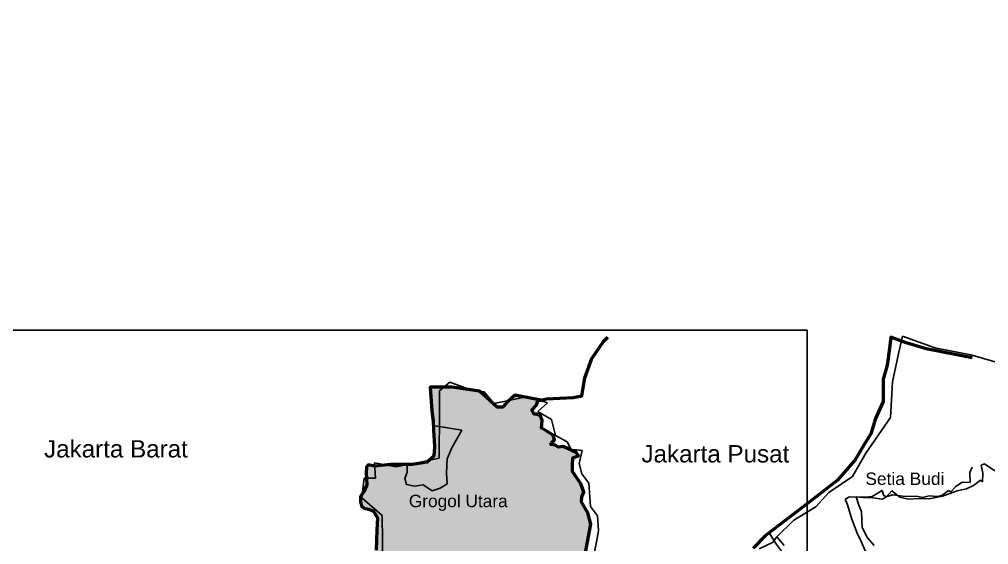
# Model space of a CAD drawing. Header units: millimetres. Extents: x 732789 to 734367, y 13383 to 14017.
# Drawn here: x 733152.58 to 733184.82, y 13776.81 to 13794.3 of the extents above; entities that cross this region are included whole.
import ezdxf

# ---------------------------------------------------------------- set-up
doc = ezdxf.new("R2010")
doc.units = ezdxf.units.MM
for name, pattern in [('ACAD_ISO14W100', [24, 12, -3, 0, -3, 0, -3, 0, -3]), ('HIDDEN', [0.375, 0.25, -0.125]), ('PHANTOM2', [1.25, 0.625, -0.125, 0.125, -0.125, 0.125, -0.125])]:
    doc.linetypes.add(name, pattern=pattern)
doc.layers.add('Batas Desa', color=7, linetype='ACAD_ISO14W100')
doc.layers.add('Batas Wilayah', color=7, linetype='PHANTOM2')
doc.styles.get("Standard").update_dxf_attribs({"font": 'arial.ttf'})
picture_1 = doc.add_image_def('image1.png', size_in_pixel=(591, 835))

msp = doc.modelspace()

# ---------------------------------------------------------------- hatches: boundary and pattern name
at = {"layer": 'Batas Wilayah', "true_color": 0xffff00}
h = msp.add_hatch(color=2, dxfattribs=at)
h.dxf.hatch_style = 1
h.paths.add_polyline_path([(733171.362, 13776.303), (733171.511, 13777.077), (733171.584, 13777.486), (733171.488, 13777.873), (733171.269, 13778.223), (733171.286, 13778.402), (733171.348, 13778.553), (733171.252, 13778.833), (733170.977, 13779.25), (733170.972, 13779.452), (733170.988, 13779.699), (733171.179, 13779.771), (733171.101, 13779.878), (733170.669, 13780.08), (733170.512, 13780.057), (733170.394, 13780.124), (733170.254, 13780.147), (733170.276, 13780.197), (733170.371, 13780.298), (733170.327, 13780.455), (733170.124, 13780.592), (733169.945, 13780.693), (733169.961, 13780.945), (733169.911, 13781.102), (733169.782, 13781.152), (733169.703, 13781.152), (733169.625, 13781.292), (733169.782, 13781.455), (733169.821, 13781.601), (733169.919, 13781.622), (733169.521, 13781.696), (733169.061, 13781.783), (733168.783, 13781.532), (733168.651, 13781.392), (733168.474, 13781.39), (733167.88, 13781.923), (733166.969, 13782.051), (733166.331, 13782.055), (733166.244, 13782.055), (733166.295, 13781.263), (733166.343, 13780.916), (733166.347, 13780.631), (733166.381, 13780.079), (733166.36, 13779.757), (733166.136, 13779.553), (733165.643, 13779.477), (733164.922, 13779.477), (733164.383, 13779.428), (733164.175, 13779.464), (733164.127, 13779.388), (733164.111, 13779.196), (733164.133, 13778.803), (733164.031, 13778.579), (733163.928, 13778.413), (733163.928, 13778.234), (733163.96, 13778.106), (733164.05, 13778.023), (733164.184, 13777.991), (733164.357, 13777.921), (733164.485, 13777.697), (733164.466, 13777.294), (733164.442, 13776.624), (733164.443, 13776.551), (733164.563, 13776.499), (733165.688, 13775.784), (733165.953, 13774.929), (733165.978, 13774.52), (733166.431, 13774.48), (733167.036, 13774.516), (733167.628, 13774.726), (733167.898, 13774.85), (733168.031, 13774.798), (733168.201, 13774.887), (733168.41, 13774.915), (733168.527, 13774.867), (733168.709, 13775.136), (733168.966, 13775.705), (733169.208, 13775.584), (733169.345, 13775.512), (733169.526, 13775.576), (733169.977, 13775.56), (733170.602, 13775.669), (733170.977, 13775.641), (733171.269, 13775.697)])
h.paths.add_polyline_path([(733167.365, 13777.31), (733167.852, 13778.164), (733168.388, 13778.532), (733168.69, 13778.968), (733169.377, 13779.085), (733169.98, 13778.683), (733169.947, 13778.298), (733169.612, 13777.946), (733169.226, 13777.595), (733168.908, 13777.126), (733168.505, 13776.707), (733167.785, 13776.808)], flags=16)
h.paths.add_polyline_path([(733171.375, 13774.393), (733171.369, 13774.967), (733171.24, 13775.504), (733171.269, 13775.697), (733170.977, 13775.641), (733170.602, 13775.669), (733169.977, 13775.56), (733169.526, 13775.576), (733169.345, 13775.512), (733169.208, 13775.584), (733168.966, 13775.705), (733168.709, 13775.136), (733168.527, 13774.867), (733168.41, 13774.915), (733168.201, 13774.887), (733168.031, 13774.798), (733167.898, 13774.85), (733167.628, 13774.726), (733167.036, 13774.516), (733166.431, 13774.48), (733165.978, 13774.52), (733166.001, 13774.134), (733166.387, 13773.966), (733167.881, 13773.966), (733168.002, 13773.388), (733167.447, 13772.979), (733166.797, 13772.955), (733166.652, 13772.642), (733165.736, 13772.594), (733165.712, 13772.257), (733165.423, 13771.703), (733165.394, 13770.638), (733165.523, 13770.653), (733165.781, 13770.653), (733166.091, 13770.652), (733166.613, 13770.807), (733167.129, 13770.91), (733167.273, 13770.788), (733167.367, 13770.882), (733167.561, 13770.918), (733167.67, 13771.082), (733167.743, 13771.318), (733167.991, 13771.469), (733168.21, 13771.459), (733168.483, 13771.659), (733168.525, 13771.792), (733168.659, 13771.804), (733168.847, 13771.701), (733169.258, 13772.252), (733169.478, 13772.594), (733169.72, 13772.824), (733169.908, 13772.757), (733170.32, 13772.751), (733170.459, 13772.909), (733170.653, 13773.042), (733170.81, 13772.987), (733171.125, 13772.866), (733171.168, 13773.108), (733171.17, 13773.309), (733171.129, 13773.553), (733171.14, 13773.577), (733171.091, 13773.644)])
h.paths.add_polyline_path([(733166.979, 13769.542), (733167.131, 13769.709), (733166.998, 13769.911), (733166.907, 13770.066), (733166.968, 13770.157), (733166.885, 13770.274), (733167.067, 13770.353), (733167.179, 13770.695), (733167.273, 13770.788), (733167.129, 13770.91), (733166.613, 13770.807), (733166.091, 13770.652), (733165.781, 13770.653), (733165.523, 13770.653), (733165.394, 13770.638), (733165.374, 13769.937), (733165.615, 13768.516), (733165.23, 13767.842), (733165.16, 13766.915), (733164.949, 13766.629), (733164.789, 13766.448), (733164.823, 13766.423), (733164.985, 13766.305), (733165.294, 13766.284), (733165.577, 13766.264), (733165.835, 13766.215), (733166.432, 13766.099), (733166.759, 13766.075), (733166.815, 13766.04), (733166.747, 13765.93), (733166.764, 13765.869), (733166.967, 13765.928), (733167.045, 13765.984), (733167.318, 13765.987), (733167.462, 13766.027), (733167.435, 13766.123), (733167.484, 13766.431), (733167.655, 13766.429), (733167.979, 13766.493), (733168.33, 13766.675), (733168.236, 13766.761), (733168.13, 13767.073), (733168.005, 13767.381), (733168.024, 13767.555), (733167.812, 13767.507), (733167.705, 13767.536), (733167.657, 13767.738), (733167.493, 13767.815), (733167.184, 13767.892), (733166.962, 13768.124), (733166.837, 13768.162), (733166.682, 13768.374), (733166.634, 13768.509), (733166.653, 13768.606), (733166.875, 13768.77), (733166.798, 13769.117), (733166.964, 13769.272)])
at = {"layer": 'Batas Wilayah'}
h = msp.add_hatch(color=3, dxfattribs=at)
h.dxf.hatch_style = 1
h.paths.add_polyline_path([(733166.784, 13779.204), (733166.802, 13779.664), (733166.962, 13780.036), (733167.298, 13780.62), (733166.345, 13780.774), (733166.347, 13780.631), (733166.381, 13780.079), (733166.36, 13779.757), (733166.136, 13779.553), (733165.643, 13779.477), (733165.473, 13779.477), (733165.473, 13779.222), (733165.402, 13779.009), (733165.455, 13778.815), (733165.721, 13778.761), (733166.005, 13778.797), (733166.306, 13778.602), (733166.572, 13778.691), (733166.802, 13778.832)])
at = {"layer": 'Batas Wilayah', "true_color": 0xffff00}
h = msp.add_hatch(color=2, dxfattribs=at)
h.dxf.hatch_style = 1
h.paths.add_polyline_path([(733169.947, 13778.298), (733169.98, 13778.683), (733169.377, 13779.085), (733168.69, 13778.968), (733168.388, 13778.532), (733167.852, 13778.164), (733167.365, 13777.31), (733167.785, 13776.808), (733168.505, 13776.707), (733168.908, 13777.126), (733169.226, 13777.595), (733169.612, 13777.946)])
h.paths.add_polyline_path([(733166.619, 13761.642), (733166.742, 13761.99), (733166.619, 13762.317), (733166.044, 13762.486), (733165.483, 13762.328), (733164.966, 13762.182), (733165.022, 13761.094), (733165.035, 13761.04), (733165.819, 13761.024), (733166.389, 13761.013), (733166.609, 13761.233)])
h.paths.add_polyline_path([(733166.343, 13760.967), (733166.389, 13761.013), (733165.819, 13761.024), (733165.035, 13761.04), (733165.196, 13760.383), (733165.534, 13760.323), (733165.882, 13760.487), (733166.271, 13760.548)])
h.paths.add_polyline_path([(733169.507, 13756.383), (733169.515, 13756.52), (733169.423, 13756.623), (733169.427, 13756.818), (733169.423, 13756.961), (733168.741, 13756.758), (733168.422, 13756.994), (733168.278, 13756.82), (733168.258, 13756.563), (733168.402, 13756.368), (733168.165, 13756.07), (733168.361, 13755.782), (733168.371, 13755.474), (733168.34, 13755.259), (733168.792, 13755.369), (733168.795, 13755.432), (733168.923, 13755.671), (733168.976, 13755.797), (733169.045, 13755.919), (733169.198, 13756.003), (733169.332, 13756.087)])

# ---------------------------------------------------------------- linework, layer by layer
msp.add_lwpolyline([(733149.121, 13783.948), (733178.782, 13783.948), (733178.782, 13746), (733149.121, 13746)], close=True)
at = {"color": 18, "linetype": 'HIDDEN', "ltscale": 2000, "true_color": 0x000000}
for points in [[(733177.771, 13777.067), (733178.343, 13777.621), (733179.074, 13778.07), (733179.504, 13778.547), (733180.284, 13779.083), (733180.733, 13779.853), (733181.553, 13781.046), (733181.621, 13782.234), (733181.836, 13783.223), (733181.952, 13783.756), (733183.026, 13783.359), (733184.226, 13783.135), (733185.068, 13782.883)], [(733164.676, 13775.143), (733164.656, 13776.952), (733164.647, 13777.776), (733164.31, 13778.068), (733163.968, 13778.365), (733164.044, 13779.025), (733164.417, 13779.025), (733164.39, 13779.53), (733165.109, 13779.397), (733166.013, 13779.583), (733166.535, 13779.69), (733166.546, 13781.238), (733166.551, 13781.929), (733166.892, 13782.221), (733167.531, 13781.982), (733168.036, 13781.903), (733168.355, 13781.504), (733168.355, 13781.504), (733168.861, 13781.61), (733169.475, 13781.739), (733170.138, 13781.531), (733169.819, 13781.238), (733170.271, 13780.973), (733170.404, 13780.441), (733170.803, 13780.229), (733170.929, 13779.982), (733171.12, 13779.962), (733171.293, 13779.944), (733171.193, 13779.506), (733171.286, 13779.169), (733171.518, 13778.857), (733171.571, 13778.084), (733171.809, 13777.766), (733171.842, 13777.271), (733171.773, 13776.906), (733171.655, 13776.282)], [(733181.015, 13776.783), (733180.785, 13777.032), (733180.616, 13777.381), (733180.586, 13777.9), (733180.495, 13778.124), (733180.406, 13778.404), (733180.645, 13778.384), (733180.965, 13778.364), (733181.274, 13778.324), (733181.404, 13778.394), (733181.594, 13778.603), (733181.863, 13778.394), (733182.143, 13778.324), (733182.532, 13778.344), (733182.842, 13778.334), (733183.281, 13778.423), (733183.77, 13778.603), (733184.08, 13778.663), (733184.32, 13778.782), (733184.549, 13778.952), (733184.609, 13778.902), (733184.629, 13779.191), (733184.569, 13779.461), (733184.679, 13779.5), (733185.019, 13779.271)], [(733177.187, 13776.672), (733177.627, 13776.879), (733177.771, 13777.067), (733178.014, 13776.78)]]:
    msp.add_lwpolyline(points, dxfattribs=at)
msp.add_lwpolyline([(733166.345, 13780.774), (733167.298, 13780.62), (733166.962, 13780.036), (733166.802, 13779.664), (733166.784, 13779.204), (733166.802, 13778.832), (733166.572, 13778.691), (733166.306, 13778.602), (733166.005, 13778.797), (733165.721, 13778.761), (733165.455, 13778.815), (733165.402, 13779.009), (733165.473, 13779.222), (733165.473, 13779.477)])
at = {"layer": 'Batas Desa', "ltscale": 100}
msp.add_lwpolyline([(733169.919, 13781.622), (733169.521, 13781.696), (733169.061, 13781.783), (733168.783, 13781.532), (733168.651, 13781.392), (733168.474, 13781.39), (733167.88, 13781.923), (733166.969, 13782.051), (733166.331, 13782.055), (733166.244, 13782.055), (733166.295, 13781.263), (733166.343, 13780.916), (733166.347, 13780.631), (733166.381, 13780.079), (733166.36, 13779.757), (733166.136, 13779.553), (733165.643, 13779.477), (733164.922, 13779.477), (733164.383, 13779.428), (733164.175, 13779.464), (733164.127, 13779.388), (733164.111, 13779.196), (733164.133, 13778.803), (733164.031, 13778.579), (733163.928, 13778.413), (733163.928, 13778.234), (733163.96, 13778.106), (733164.05, 13778.023), (733164.184, 13777.991), (733164.357, 13777.921), (733164.485, 13777.697), (733164.466, 13777.294), (733164.442, 13776.624)], dxfattribs=at)
at = {"layer": 'Batas Wilayah', "color": 251, "linetype": 'ByBlock', "lineweight": 50, "ltscale": 3500, "true_color": 0x636466}
for points in [[(733171.362, 13776.303), (733171.511, 13777.077), (733171.584, 13777.486), (733171.488, 13777.873), (733171.269, 13778.223), (733171.286, 13778.402), (733171.348, 13778.553), (733171.252, 13778.833), (733170.977, 13779.25), (733170.972, 13779.452), (733170.988, 13779.699), (733171.179, 13779.771), (733171.101, 13779.878), (733170.669, 13780.08), (733170.512, 13780.057), (733170.394, 13780.124), (733170.254, 13780.147), (733170.276, 13780.197), (733170.371, 13780.298), (733170.327, 13780.455), (733170.124, 13780.592), (733169.945, 13780.693), (733169.961, 13780.945), (733169.911, 13781.102), (733169.782, 13781.152), (733169.703, 13781.152), (733169.625, 13781.292), (733169.782, 13781.455), (733169.821, 13781.601), (733170.107, 13781.662), (733170.994, 13781.707), (733171.285, 13781.769), (733171.381, 13782.366), (733171.617, 13783.01), (733172.004, 13783.57), (733172.151, 13783.719)], [(733184.27, 13783.035), (733182.736, 13783.329), (733182.071, 13783.529), (733181.569, 13783.719), (733181.519, 13783.343), (733181.445, 13782.787), (733181.308, 13782.318), (733181.308, 13781.581), (733181.052, 13781.013), (733180.897, 13780.498), (733180.67, 13780.121), (733180.373, 13779.63), (733179.793, 13778.956), (733178.987, 13778.335), (733178.09, 13777.643), (733177.4, 13777.11), (733176.985, 13776.694)]]:
    msp.add_lwpolyline(points, dxfattribs=at)
at = {"layer": 'Batas Wilayah', "ltscale": 3500}
for points in [[(733171.362, 13776.303), (733171.511, 13777.077), (733171.584, 13777.486), (733171.488, 13777.873), (733171.269, 13778.223), (733171.286, 13778.402), (733171.348, 13778.553), (733171.252, 13778.833), (733170.977, 13779.25), (733170.972, 13779.452), (733170.988, 13779.699), (733171.179, 13779.771), (733171.101, 13779.878), (733170.669, 13780.08), (733170.512, 13780.057), (733170.394, 13780.124), (733170.254, 13780.147), (733170.276, 13780.197), (733170.371, 13780.298), (733170.327, 13780.455), (733170.124, 13780.592), (733169.945, 13780.693), (733169.961, 13780.945), (733169.911, 13781.102), (733169.782, 13781.152), (733169.703, 13781.152), (733169.625, 13781.292), (733169.782, 13781.455), (733169.821, 13781.601), (733170.107, 13781.662), (733170.994, 13781.707), (733171.285, 13781.769), (733171.381, 13782.366), (733171.617, 13783.01), (733172.004, 13783.57), (733172.151, 13783.719)], [(733184.27, 13783.035), (733182.736, 13783.329), (733182.071, 13783.529), (733181.569, 13783.719), (733181.519, 13783.343), (733181.445, 13782.787), (733181.308, 13782.318), (733181.308, 13781.581), (733181.052, 13781.013), (733180.897, 13780.498), (733180.67, 13780.121), (733180.373, 13779.63), (733179.793, 13778.956), (733178.987, 13778.335), (733178.09, 13777.643), (733177.4, 13777.11), (733176.985, 13776.694)], [(733184.27, 13779.387), (733184.196, 13779.207), (733184.203, 13778.881), (733183.937, 13778.885), (733183.724, 13778.743), (733183.561, 13778.563), (733183.483, 13778.609), (733183.263, 13778.444), (733183.107, 13778.416), (733182.845, 13778.433), (733182.614, 13778.38), (733182.473, 13778.412), (733181.966, 13778.426), (733181.632, 13778.472), (733181.43, 13778.412), (733181.328, 13778.433), (733181.271, 13778.614), (733180.944, 13778.412), (733180.706, 13778.391), (733180.185, 13778.398), (733180.043, 13778.32), (733180.118, 13778.14), (733180.266, 13777.652), (733180.448, 13777.191), (733180.583, 13776.911), (733180.765, 13776.484)], [(733178.132, 13776.323), (733177.765, 13776.815), (733177.521, 13777.204)]]:
    msp.add_lwpolyline(points, dxfattribs=at)
at = {"layer": 'Batas Wilayah', "color": 251, "linetype": 'ByBlock', "lineweight": 50, "ltscale": 4000, "true_color": 0x636466}
msp.add_lwpolyline([(733169.919, 13781.622), (733169.521, 13781.696), (733169.061, 13781.783), (733168.783, 13781.532), (733168.651, 13781.392), (733168.474, 13781.39), (733167.88, 13781.923), (733166.969, 13782.051), (733166.331, 13782.055), (733166.244, 13782.055), (733166.295, 13781.263), (733166.343, 13780.916), (733166.347, 13780.631), (733166.381, 13780.079), (733166.36, 13779.757), (733166.136, 13779.553), (733165.643, 13779.477), (733164.922, 13779.477), (733164.383, 13779.428), (733164.175, 13779.464), (733164.127, 13779.388), (733164.111, 13779.196), (733164.133, 13778.803), (733164.031, 13778.579), (733163.928, 13778.413), (733163.928, 13778.234), (733163.96, 13778.106), (733164.05, 13778.023), (733164.184, 13777.991), (733164.357, 13777.921), (733164.485, 13777.697), (733164.466, 13777.294), (733164.442, 13776.624)], dxfattribs=at)
at = {"layer": 'Batas Wilayah', "ltscale": 4000}
msp.add_lwpolyline([(733169.919, 13781.622), (733169.521, 13781.696), (733169.061, 13781.783), (733168.783, 13781.532), (733168.651, 13781.392), (733168.474, 13781.39), (733167.88, 13781.923), (733166.969, 13782.051), (733166.331, 13782.055), (733166.244, 13782.055), (733166.295, 13781.263), (733166.343, 13780.916), (733166.347, 13780.631), (733166.381, 13780.079), (733166.36, 13779.757), (733166.136, 13779.553), (733165.643, 13779.477), (733164.922, 13779.477), (733164.383, 13779.428), (733164.175, 13779.464), (733164.127, 13779.388), (733164.111, 13779.196), (733164.133, 13778.803), (733164.031, 13778.579), (733163.928, 13778.413), (733163.928, 13778.234), (733163.96, 13778.106), (733164.05, 13778.023), (733164.184, 13777.991), (733164.357, 13777.921), (733164.485, 13777.697), (733164.466, 13777.294), (733164.442, 13776.624)], dxfattribs=at)

# ---------------------------------------------------------------- texts
at = {"layer": 'Batas Wilayah', "attachment_point": 1}
for s, width, gutter_width, insert, char_height in [('Jakarta Barat', 4.747, 2.879, (733153.397, 13780.288), 0.57572), ('Jakarta Pusat', 5.79446, 2.879, (733173.27, 13780.122), 0.57572), ('Setia Budi', 5.33259, 2.064, (733180.718, 13779.211), 0.4128), ('Grogol Utara', 3.39078, 2.056, (733165.531, 13778.468), 0.41124)]:
    msp.add_mtext_dynamic_manual_height_columns(s, width=width, gutter_width=gutter_width, heights=[0], dxfattribs=dict(at, insert=insert, char_height=char_height))

# ---------------------------------------------------------------- pictures from other files: only their frames are drawn
image = msp.add_image(picture_1, insert=(733076.287, 13645.794), size_in_units=(210.206, 296.992))
image.dxf.flags = 7

doc.saveas('drawing.dxf')
